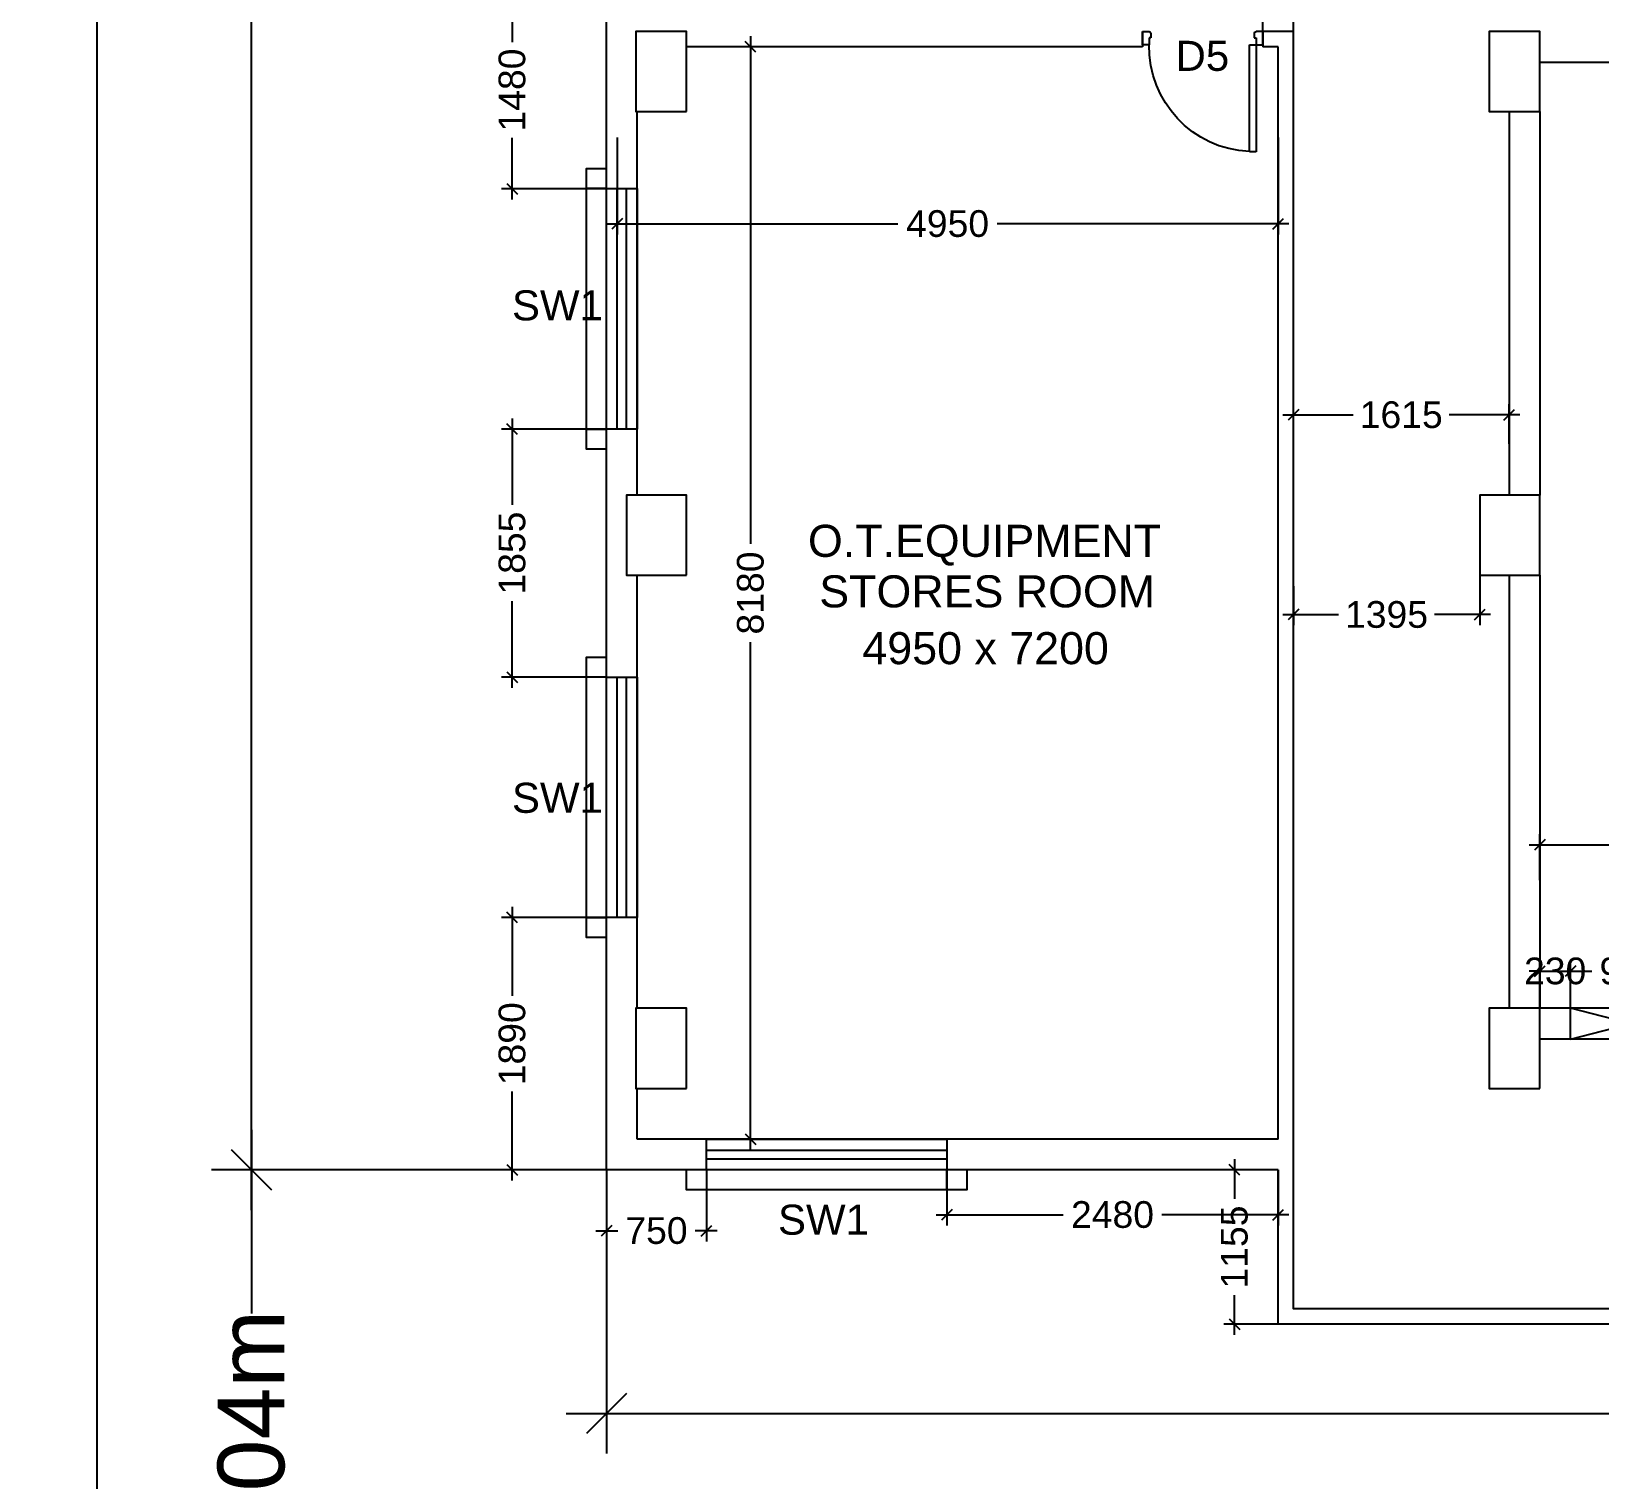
# Model space of a CAD drawing. Extents: x 7897917 to 8423973, y -6487334 to -6173396.
# Drawn here: x 7914618 to 7926362, y -6416714 to -6405870 of the extents above; entities that cross this region are included whole.
import ezdxf
from ezdxf.enums import TextEntityAlignment as Align

# ---------------------------------------------------------------- set-up
doc = ezdxf.new("R2010")
doc.units = 0
doc.header["$LTSCALE"] = 600
doc.header["$MEASUREMENT"] = 0
doc.header["$PDMODE"] = 35
doc.linetypes.add('DASHED', pattern=[0.75, 0.5, -0.25])
doc.layers.get('0').update_dxf_attribs({"linetype": 'CONTINUOUS'})
doc.layers.get('Defpoints').update_dxf_attribs({"linetype": 'CONTINUOUS'})
for name, color, linetype in [('chajja', 7, 'CONTINUOUS'), ('DIM', 8, 'CONTINUOUS'), ('DIM-TEXT', 8, 'CONTINUOUS'), ('DOOR', 32, 'CONTINUOUS'), ('Ele Proje.', 7, 'CONTINUOUS'), ('joinery', 7, 'CONTINUOUS'), ('LA-column', 3, 'CONTINUOUS'), ('Room Dim', 1, 'CONTINUOUS'), ('TEXT', 6, 'CONTINUOUS'), ('Walls', 7, 'CONTINUOUS'), ('WIN', 151, 'CONTINUOUS'), ('Window', 4, 'CONTINUOUS'), ('Working Dim', 5, 'CONTINUOUS')]:
    doc.layers.add(name, color=color, linetype=linetype)
doc.styles.add('ari', font='arial.ttf')
doc.styles.add('ARIAL', font='arial.ttf')
doc.styles.add('RT', font='romant.shx')
doc.styles.get("Standard").update_dxf_attribs({"font": 'romans.shx'})
doc.dimstyles.new('int. dim', dxfattribs={"dimtxt": 450, "dimasz": 80, "dimexe": 80, "dimexo": 0, "dimgap": 70, "dimtad": 0, "dimdec": 0, "dimzin": 12, "dimdsep": 46, "dimtxsty": 'ari', "dimblk": 'OBLIQUE', "dimcen": 2, "dimdle": 80, "dimclrd": 256, "dimclre": 256, "dimclrt": 6, "dimadec": 0, "dimazin": 0, "dimtfac": 1, "dimtdec": 0, "dimtix": 1, "dimtmove": 2, "dimatfit": 3, "dimfxl": 1, "dimtolj": 1, "dimtzin": 0, "dimlwd": -1, "dimlwe": -1, "dimarcsym": 0})
doc.dimstyles.new('STANDARD$0', dxfattribs={"dimscale": 0, "dimtxt": 150, "dimasz": 125, "dimexe": 0.75, "dimexo": 1, "dimgap": 25, "dimtad": 1, "dimdec": 0, "dimdsep": 46, "dimtxsty": 'Standard', "dimblk1": 'DOT', "dimblk2": 'DOT', "dimsah": 1, "dimcen": 2.5, "dimclrd": 1, "dimclre": 1, "dimclrt": 3, "dimadec": 0, "dimazin": 0, "dimtfac": 1, "dimtdec": 0, "dimtmove": 0, "dimatfit": 3, "dimldrblk": 'DOT', "dimfxl": 1, "dimtolj": 1, "dimtzin": 0, "dimarcsym": 0})
doc.dimstyles.new('TEXT', dxfattribs={"dimscale": 0, "dimtxt": 600, "dimasz": 300, "dimexe": 300, "dimexo": 30, "dimgap": 50, "dimtad": 0, "dimdec": 0, "dimzin": 0, "dimdsep": 46, "dimtxsty": 'RT', "dimblk": 'OBLIQUE', "dimcen": 0.09, "dimdle": 300, "dimclrd": 256, "dimclre": 256, "dimclrt": 170, "dimadec": 0, "dimazin": 0, "dimtfac": 1, "dimtdec": 0, "dimtofl": 0, "dimtmove": 2, "dimatfit": 3, "dimfxl": 1, "dimfrac": 2, "dimtolj": 1, "dimtzin": 0, "dimlwd": -1, "dimlwe": -1, "dimarcsym": 0})

# ---------------------------------------------------------------- blocks, each defined once
blk = doc.blocks.new('1000')
at = {"layer": 'DOOR'}
for p, q in [((0, -100), (0, 0)), ((0, 0), (50, 0)), ((50, -100), (0, -100)), ((50, 0), (50, -2)), ((63, -49), (50, -49)), ((50, -49), (50, -100)), ((50, -100), (50, -901)), ((100, -100), (50, -100)), ((63, -13), (61, -13)), ((63, -13), (63, -49)), ((100, -901), (100, -100)), ((837, -13), (837, -49)), ((837, -13), (839, -13)), ((837, -49), (850, -49)), ((850, 0), (850, -2)), ((900, 0), (850, 0)), ((850, -49), (850, -100)), ((850, -100), (900, -100)), ((900, -100), (900, 0)), ((50, -901), (100, -901))]:
    blk.add_line(p, q, dxfattribs=at)
for centre, major_axis, start_param, end_param in [((50, -13), (-7.95, 7.95), 3.926991, 5.497787), ((850, -13), (7.95, 7.95), 0.785398, 2.356194)]:
    blk.add_ellipse(centre, major_axis=major_axis, ratio=1, start_param=start_param, end_param=end_param, dxfattribs=at)
at = {"layer": 'DOOR', "color": 145}
blk.add_ellipse((64, -115), major_axis=(-520, 590), ratio=1, start_param=2.464943, end_param=4.009476, dxfattribs=at)
blk = doc.blocks.new('_Oblique')
at = {"color": 0, "linetype": 'ByBlock', "lineweight": -2}
blk.add_line((-0.5, -0.5), (0.5, 0.5), dxfattribs=at)
blk = doc.blocks.new('*D248')
at = {"layer": 'Defpoints', "color": 0, "transparency": 16777216}
for p in [(7918774, -6337015, 5), (7915110, -6454874), (7918924, -6454874, 5)]:
    blk.add_point(p, dxfattribs=at)
at = {"layer": 'DIM', "color": 8, "transparency": 16777216}
for p, q in [((7915110, -6336715), (7915110, -6393996)), ((7918774, -6337015), (7914810, -6337015)), ((7915110, -6455174), (7915110, -6397894)), ((7918924, -6454874), (7914810, -6454874))]:
    blk.add_line(p, q, dxfattribs=at)
at = {"layer": 'DIM', "color": 8, "transparency": 16777216, "xscale": 300, "yscale": 300, "zscale": 300}
for p, rotation in [((7915110, -6337015), 90), ((7915110, -6454874), 270)]:
    blk.add_blockref('_Oblique', p, dxfattribs=dict(at, rotation=rotation))
at = {"layer": 'DIM', "color": 7, "transparency": 16777216, "insert": (7915110, -6395945), "char_height": 750, "attachment_point": 5, "rotation": 90, "style": 'ari'}
blk.add_mtext('\\A1;117.86m', dxfattribs=at)
blk = doc.blocks.new('*D267')
at = {"layer": 'Defpoints', "color": 0, "transparency": 16777216}
for p in [(7916266, -6377955), (7918774, -6377955, 3), (7918774, -6414395, 3)]:
    blk.add_point(p, dxfattribs=at)
at = {"layer": 'DIM', "color": 8, "transparency": 16777216}
for p, q in [((7916266, -6377655), (7916266, -6394482)), ((7918774, -6377955), (7915966, -6377955)), ((7916266, -6414695), (7916266, -6397867)), ((7918774, -6414395), (7915966, -6414395))]:
    blk.add_line(p, q, dxfattribs=at)
at = {"layer": 'DIM', "color": 8, "transparency": 16777216, "xscale": 300, "yscale": 300, "zscale": 300}
for p, rotation in [((7916266, -6377955), 90), ((7916266, -6414395), 270)]:
    blk.add_blockref('_Oblique', p, dxfattribs=dict(at, rotation=rotation))
at = {"layer": 'DIM', "color": 7, "transparency": 16777216, "insert": (7916266, -6396175), "char_height": 750, "attachment_point": 5, "rotation": 90, "style": 'ari'}
blk.add_mtext('\\A1;36.44m', dxfattribs=at)
blk = doc.blocks.new('*D269')
at = {"layer": 'Defpoints', "color": 0, "transparency": 16777216}
for p in [(7916266, -6414395), (7917950, -6414395, 5), (7917800, -6418434, 3)]:
    blk.add_point(p, dxfattribs=at)
at = {"layer": 'DIM', "color": 8, "transparency": 16777216}
for p, q in [((7916266, -6414095), (7916266, -6415469)), ((7917950, -6414395), (7915966, -6414395)), ((7916266, -6418734), (7916266, -6417359)), ((7917800, -6418434), (7915966, -6418434))]:
    blk.add_line(p, q, dxfattribs=at)
at = {"layer": 'DIM', "color": 8, "transparency": 16777216, "xscale": 300, "yscale": 300, "zscale": 300}
for p, rotation in [((7916266, -6414395), 90), ((7916266, -6418434), 270)]:
    blk.add_blockref('_Oblique', p, dxfattribs=dict(at, rotation=rotation))
at = {"layer": 'DIM', "color": 7, "transparency": 16777216, "insert": (7916266, -6416414), "char_height": 500, "attachment_point": 5, "rotation": 90, "style": 'ari'}
blk.add_mtext('\\A1;4.04m', dxfattribs=at)
blk = doc.blocks.new('*D310')
at = {"layer": 'Defpoints', "color": 0, "transparency": 16777216}
for p in [(7918218, -6412505), (7918924, -6412505, -16), (7918924, -6414395)]:
    blk.add_point(p, dxfattribs=at)
at = {"layer": 'Working Dim', "transparency": 16777216}
for p, q in [((7918218, -6412425), (7918218, -6413091)), ((7918924, -6412505), (7918138, -6412505)), ((7918218, -6414475), (7918218, -6413808)), ((7918924, -6414395), (7918138, -6414395))]:
    blk.add_line(p, q, dxfattribs=at)
at = {"layer": 'Working Dim', "transparency": 16777216, "xscale": 80, "yscale": 80, "zscale": 80}
for p, rotation in [((7918218, -6412505), 90), ((7918218, -6414395), 270)]:
    blk.add_blockref('_Oblique', p, dxfattribs=dict(at, rotation=rotation))
at = {"layer": 'Working Dim', "color": 6, "transparency": 16777216, "insert": (7918218, -6413450), "char_height": 200, "attachment_point": 5, "rotation": 90, "style": 'ari'}
blk.add_mtext('\\A1;1890', dxfattribs=at)
blk = doc.blocks.new('*D311')
at = {"layer": 'Defpoints', "color": 0, "transparency": 16777216}
for p in [(7918218, -6408849), (7918924, -6408849, -16), (7918924, -6410704, -16)]:
    blk.add_point(p, dxfattribs=at)
at = {"layer": 'Working Dim', "transparency": 16777216}
for p, q in [((7918218, -6408769), (7918218, -6409416)), ((7918924, -6408849), (7918138, -6408849)), ((7918218, -6410784), (7918218, -6410136)), ((7918924, -6410704), (7918138, -6410704))]:
    blk.add_line(p, q, dxfattribs=at)
at = {"layer": 'Working Dim', "transparency": 16777216, "xscale": 80, "yscale": 80, "zscale": 80}
for p, rotation in [((7918218, -6408849), 90), ((7918218, -6410704), 270)]:
    blk.add_blockref('_Oblique', p, dxfattribs=dict(at, rotation=rotation))
at = {"layer": 'Working Dim', "color": 6, "transparency": 16777216, "insert": (7918218, -6409776), "char_height": 200, "attachment_point": 5, "rotation": 90, "style": 'ari'}
blk.add_mtext('\\A1;1855', dxfattribs=at)
blk = doc.blocks.new('*D312')
at = {"layer": 'Defpoints', "color": 0, "transparency": 16777216}
for p in [(7918218, -6405569), (7918924, -6405569, -20), (7918924, -6407049, -16)]:
    blk.add_point(p, dxfattribs=at)
at = {"layer": 'Working Dim', "transparency": 16777216}
for p, q in [((7918218, -6405489), (7918218, -6405950)), ((7918924, -6405569), (7918138, -6405569)), ((7918218, -6407129), (7918218, -6406668)), ((7918924, -6407049), (7918138, -6407049))]:
    blk.add_line(p, q, dxfattribs=at)
at = {"layer": 'Working Dim', "transparency": 16777216, "xscale": 80, "yscale": 80, "zscale": 80}
for p, rotation in [((7918218, -6405569), 90), ((7918218, -6407049), 270)]:
    blk.add_blockref('_Oblique', p, dxfattribs=dict(at, rotation=rotation))
at = {"layer": 'Working Dim', "color": 6, "transparency": 16777216, "insert": (7918218, -6406309), "char_height": 200, "attachment_point": 5, "rotation": 90, "style": 'ari'}
blk.add_mtext('\\A1;1480', dxfattribs=at)
blk = doc.blocks.new('*D563')
at = {"layer": 'Defpoints', "color": 0, "transparency": 16777216}
for p in [(7919004, -6406664, -1), (7923954, -6406664, 7), (7923954, -6407310)]:
    blk.add_point(p, dxfattribs=at)
at = {"layer": 'Working Dim', "transparency": 16777216}
for p, q in [((7919004, -6406664), (7919004, -6407390)), ((7923954, -6406664), (7923954, -6407390)), ((7918924, -6407310), (7921107, -6407310)), ((7924034, -6407310), (7921851, -6407310))]:
    blk.add_line(p, q, dxfattribs=at)
at = {"layer": 'Working Dim', "transparency": 16777216, "xscale": 80, "yscale": 80, "zscale": 80, "rotation": 180}
blk.add_blockref('_Oblique', (7919004, -6407310), dxfattribs=at)
at = {"layer": 'Working Dim', "transparency": 16777216, "xscale": 80, "yscale": 80, "zscale": 80}
blk.add_blockref('_Oblique', (7923954, -6407310), dxfattribs=at)
at = {"layer": 'Working Dim', "color": 6, "transparency": 16777216, "insert": (7921479, -6407310), "char_height": 200, "attachment_point": 5, "style": 'ari'}
blk.add_mtext('\\A1;4950', dxfattribs=at)
blk = doc.blocks.new('*D564')
at = {"layer": 'Defpoints', "color": 0, "transparency": 16777216}
for p in [(7920212, -6405985, 7), (7920003, -6414165), (7920212, -6414165, 2)]:
    blk.add_point(p, dxfattribs=at)
at = {"layer": 'Working Dim', "transparency": 16777216}
for p, q in [((7920212, -6405985), (7919923, -6405985)), ((7920003, -6405905), (7920003, -6409706)), ((7920003, -6414245), (7920003, -6410443)), ((7920212, -6414165), (7919923, -6414165))]:
    blk.add_line(p, q, dxfattribs=at)
at = {"layer": 'Working Dim', "transparency": 16777216, "xscale": 80, "yscale": 80, "zscale": 80}
for p, rotation in [((7920003, -6405985), 90), ((7920003, -6414165), 270)]:
    blk.add_blockref('_Oblique', p, dxfattribs=dict(at, rotation=rotation))
at = {"layer": 'Working Dim', "color": 6, "transparency": 16777216, "insert": (7920003, -6410075), "char_height": 200, "attachment_point": 5, "rotation": 90, "style": 'ari'}
blk.add_mtext('\\A1;8180', dxfattribs=at)
blk = doc.blocks.new('*D567')
at = {"layer": 'Defpoints', "color": 0, "transparency": 16777216}
for p in [(7923839, -6405590), (7923839, -6405870, 7), (7924069, -6405870, 7)]:
    blk.add_point(p, dxfattribs=at)
at = {"layer": 'Working Dim', "transparency": 16777216}
for p, q in [((7923839, -6405870), (7923839, -6405510)), ((7924069, -6405870), (7924069, -6405510)), ((7923839, -6405590), (7923759, -6405590)), ((7924069, -6405590), (7923839, -6405590)), ((7924069, -6405590), (7924149, -6405590))]:
    blk.add_line(p, q, dxfattribs=at)
at = {"layer": 'Working Dim', "transparency": 16777216, "xscale": 80, "yscale": 80, "zscale": 80}
blk.add_blockref('_Oblique', (7923839, -6405590), dxfattribs=at)
at = {"layer": 'Working Dim', "transparency": 16777216, "xscale": 80, "yscale": 80, "zscale": 80, "rotation": 180}
blk.add_blockref('_Oblique', (7924069, -6405590), dxfattribs=at)
at = {"layer": 'Working Dim', "color": 6, "transparency": 16777216, "insert": (7923954, -6405590), "char_height": 200, "attachment_point": 5, "style": 'ari'}
blk.add_mtext('\\A1;230', dxfattribs=at)
blk = doc.blocks.new('*D762')
at = {"layer": 'Defpoints', "color": 0, "transparency": 16777216}
for p in [(7918924, -6414395, -18), (7919674, -6414395), (7919674, -6414850)]:
    blk.add_point(p, dxfattribs=at)
at = {"layer": 'Working Dim', "transparency": 16777216}
for p, q in [((7918924, -6414395), (7918924, -6414930)), ((7919674, -6414395), (7919674, -6414930)), ((7918844, -6414850), (7919009, -6414850)), ((7919754, -6414850), (7919589, -6414850))]:
    blk.add_line(p, q, dxfattribs=at)
at = {"layer": 'Working Dim', "transparency": 16777216, "xscale": 80, "yscale": 80, "zscale": 80, "rotation": 180}
blk.add_blockref('_Oblique', (7918924, -6414850), dxfattribs=at)
at = {"layer": 'Working Dim', "transparency": 16777216, "xscale": 80, "yscale": 80, "zscale": 80}
blk.add_blockref('_Oblique', (7919674, -6414850), dxfattribs=at)
at = {"layer": 'Working Dim', "color": 6, "transparency": 16777216, "insert": (7919299, -6414850), "char_height": 200, "attachment_point": 5, "style": 'ari'}
blk.add_mtext('\\A1;750', dxfattribs=at)
blk = doc.blocks.new('*D763')
at = {"layer": 'Defpoints', "color": 0, "transparency": 16777216}
for p in [(7921474, -6414395), (7923954, -6414395), (7923954, -6414730)]:
    blk.add_point(p, dxfattribs=at)
at = {"layer": 'Working Dim', "transparency": 16777216}
for p, q in [((7921474, -6414395), (7921474, -6414810)), ((7923954, -6414395), (7923954, -6414810)), ((7921394, -6414730), (7922344, -6414730)), ((7924034, -6414730), (7923084, -6414730))]:
    blk.add_line(p, q, dxfattribs=at)
at = {"layer": 'Working Dim', "transparency": 16777216, "xscale": 80, "yscale": 80, "zscale": 80, "rotation": 180}
blk.add_blockref('_Oblique', (7921474, -6414730), dxfattribs=at)
at = {"layer": 'Working Dim', "transparency": 16777216, "xscale": 80, "yscale": 80, "zscale": 80}
blk.add_blockref('_Oblique', (7923954, -6414730), dxfattribs=at)
at = {"layer": 'Working Dim', "color": 6, "transparency": 16777216, "insert": (7922714, -6414730), "char_height": 200, "attachment_point": 5, "style": 'ari'}
blk.add_mtext('\\A1;2480', dxfattribs=at)
blk = doc.blocks.new('*D764')
at = {"layer": 'Defpoints', "color": 0, "transparency": 16777216}
for p in [(7923954, -6414395), (7923627, -6415550), (7923954, -6415550)]:
    blk.add_point(p, dxfattribs=at)
at = {"layer": 'Working Dim', "transparency": 16777216}
for p, q in [((7923627, -6414315), (7923627, -6414612)), ((7923954, -6414395), (7923547, -6414395)), ((7923627, -6415630), (7923627, -6415332)), ((7923954, -6415550), (7923547, -6415550))]:
    blk.add_line(p, q, dxfattribs=at)
at = {"layer": 'Working Dim', "transparency": 16777216, "xscale": 80, "yscale": 80, "zscale": 80}
for p, rotation in [((7923627, -6414395), 90), ((7923627, -6415550), 270)]:
    blk.add_blockref('_Oblique', p, dxfattribs=dict(at, rotation=rotation))
at = {"layer": 'Working Dim', "color": 6, "transparency": 16777216, "insert": (7923627, -6414972), "char_height": 200, "attachment_point": 5, "rotation": 90, "style": 'ari'}
blk.add_mtext('\\A1;1155', dxfattribs=at)
blk = doc.blocks.new('*D880')
at = {"layer": 'Defpoints', "color": 0, "transparency": 16777216}
for p in [(7916266, -6377955), (7918774, -6377955, 18), (7918924, -6414395, 3)]:
    blk.add_point(p, dxfattribs=at)
at = {"layer": 'DIM', "color": 8, "transparency": 16777216}
for p, q in [((7916266, -6377655), (7916266, -6394482)), ((7918774, -6377955), (7915966, -6377955)), ((7916266, -6414695), (7916266, -6397867)), ((7918924, -6414395), (7915966, -6414395))]:
    blk.add_line(p, q, dxfattribs=at)
at = {"layer": 'DIM', "color": 8, "transparency": 16777216, "xscale": 300, "yscale": 300, "zscale": 300}
for p, rotation in [((7916266, -6377955), 90), ((7916266, -6414395), 270)]:
    blk.add_blockref('_Oblique', p, dxfattribs=dict(at, rotation=rotation))
at = {"layer": 'DIM', "color": 7, "transparency": 16777216, "insert": (7916266, -6396175), "char_height": 750, "attachment_point": 5, "rotation": 90, "style": 'ari'}
blk.add_mtext('\\A1;36.44m', dxfattribs=at)
blk = doc.blocks.new('*D963')
at = {"layer": 'Defpoints', "color": 0, "transparency": 16777216}
for p in [(7925684, -6408741), (7924069, -6408958), (7925684, -6408958)]:
    blk.add_point(p, dxfattribs=at)
at = {"layer": 'Working Dim', "transparency": 16777216}
for p, q in [((7924069, -6408958), (7924069, -6408661)), ((7925684, -6408958), (7925684, -6408661)), ((7923989, -6408741), (7924517, -6408741)), ((7925764, -6408741), (7925236, -6408741))]:
    blk.add_line(p, q, dxfattribs=at)
at = {"layer": 'Working Dim', "transparency": 16777216, "xscale": 80, "yscale": 80, "zscale": 80, "rotation": 180}
blk.add_blockref('_Oblique', (7924069, -6408741), dxfattribs=at)
at = {"layer": 'Working Dim', "transparency": 16777216, "xscale": 80, "yscale": 80, "zscale": 80}
blk.add_blockref('_Oblique', (7925684, -6408741), dxfattribs=at)
at = {"layer": 'Working Dim', "color": 6, "transparency": 16777216, "insert": (7924876, -6408741), "char_height": 200, "attachment_point": 5, "style": 'ari'}
blk.add_mtext('\\A1;1615', dxfattribs=at)
blk = doc.blocks.new('*D964')
at = {"layer": 'Defpoints', "color": 0, "transparency": 16777216}
for p in [(7925464, -6409942, 4), (7924069, -6410025), (7924069, -6410237)]:
    blk.add_point(p, dxfattribs=at)
at = {"layer": 'Working Dim', "transparency": 16777216}
for p, q in [((7925464, -6409942), (7925464, -6410317)), ((7924069, -6410025), (7924069, -6410317)), ((7923989, -6410237), (7924407, -6410237)), ((7925544, -6410237), (7925126, -6410237))]:
    blk.add_line(p, q, dxfattribs=at)
at = {"layer": 'Working Dim', "transparency": 16777216, "xscale": 80, "yscale": 80, "zscale": 80, "rotation": 180}
blk.add_blockref('_Oblique', (7924069, -6410237), dxfattribs=at)
at = {"layer": 'Working Dim', "transparency": 16777216, "xscale": 80, "yscale": 80, "zscale": 80}
blk.add_blockref('_Oblique', (7925464, -6410237), dxfattribs=at)
at = {"layer": 'Working Dim', "color": 6, "transparency": 16777216, "insert": (7924766, -6410237), "char_height": 200, "attachment_point": 5, "style": 'ari'}
blk.add_mtext('\\A1;1395', dxfattribs=at)
blk = doc.blocks.new('*D1484')
at = {"layer": 'Defpoints', "color": 0, "transparency": 16777216}
for p in [(7932884, -6411960), (7925914, -6412224), (7932884, -6412224)]:
    blk.add_point(p, dxfattribs=at)
at = {"layer": 'Working Dim', "transparency": 16777216}
for p, q in [((7925914, -6412224), (7925914, -6411880)), ((7932884, -6412224), (7932884, -6411880)), ((7925834, -6411960), (7929030, -6411960)), ((7932964, -6411960), (7929768, -6411960))]:
    blk.add_line(p, q, dxfattribs=at)
at = {"layer": 'Working Dim', "transparency": 16777216, "xscale": 80, "yscale": 80, "zscale": 80, "rotation": 180}
blk.add_blockref('_Oblique', (7925914, -6411960), dxfattribs=at)
at = {"layer": 'Working Dim', "transparency": 16777216, "xscale": 80, "yscale": 80, "zscale": 80}
blk.add_blockref('_Oblique', (7932884, -6411960), dxfattribs=at)
at = {"layer": 'Working Dim', "color": 6, "transparency": 16777216, "insert": (7929399, -6411960), "char_height": 200, "attachment_point": 5, "style": 'ari'}
blk.add_mtext('\\A1;6970', dxfattribs=at)
blk = doc.blocks.new('A$C6C0004E6')
at = {"layer": 'DOOR', "color": 161, "linetype": 'Continuous'}
for p, q in [((-900, 0), (-900, 230)), ((0, 0), (0, 230))]:
    blk.add_line(p, q, dxfattribs=at)
at = {"layer": 'DOOR', "color": 161, "linetype": 'DASHED', "ltscale": 500}
for p, q in [((-900, 0), (0, 230)), ((0, 0), (-900, 230))]:
    blk.add_line(p, q, dxfattribs=at)
blk = doc.blocks.new('*D1591')
at = {"layer": 'Defpoints', "color": 0, "transparency": 16777216}
for p in [(7926144, -6412906), (7925914, -6413185), (7926144, -6413185)]:
    blk.add_point(p, dxfattribs=at)
at = {"layer": 'Working Dim', "transparency": 16777216}
for p, q in [((7925914, -6412906), (7925834, -6412906)), ((7925914, -6413185), (7925914, -6412826)), ((7925914, -6412906), (7926144, -6412906)), ((7926144, -6413185), (7926144, -6412826)), ((7926144, -6412906), (7926224, -6412906))]:
    blk.add_line(p, q, dxfattribs=at)
at = {"layer": 'Working Dim', "transparency": 16777216, "xscale": 80, "yscale": 80, "zscale": 80}
blk.add_blockref('_Oblique', (7925914, -6412906), dxfattribs=at)
at = {"layer": 'Working Dim', "transparency": 16777216, "xscale": 80, "yscale": 80, "zscale": 80, "rotation": 180}
blk.add_blockref('_Oblique', (7926144, -6412906), dxfattribs=at)
at = {"layer": 'Working Dim', "color": 6, "transparency": 16777216, "insert": (7926029, -6412906), "char_height": 200, "attachment_point": 5, "style": 'ari'}
blk.add_mtext('\\A1;230', dxfattribs=at)
blk = doc.blocks.new('*D1592')
at = {"layer": 'Defpoints', "color": 0, "transparency": 16777216}
for p in [(7927044, -6412906), (7926144, -6413185), (7927044, -6413185)]:
    blk.add_point(p, dxfattribs=at)
at = {"layer": 'Working Dim', "transparency": 16777216}
for p, q in [((7926064, -6412906), (7926303, -6412906)), ((7926144, -6413185), (7926144, -6412826)), ((7927124, -6412906), (7926885, -6412906)), ((7927044, -6413185), (7927044, -6412826))]:
    blk.add_line(p, q, dxfattribs=at)
at = {"layer": 'Working Dim', "transparency": 16777216, "xscale": 80, "yscale": 80, "zscale": 80, "rotation": 180}
blk.add_blockref('_Oblique', (7926144, -6412906), dxfattribs=at)
at = {"layer": 'Working Dim', "transparency": 16777216, "xscale": 80, "yscale": 80, "zscale": 80}
blk.add_blockref('_Oblique', (7927044, -6412906), dxfattribs=at)
at = {"layer": 'Working Dim', "color": 6, "transparency": 16777216, "insert": (7926594, -6412906), "char_height": 200, "attachment_point": 5, "style": 'ari'}
blk.add_mtext('\\A1;900', dxfattribs=at)
blk = doc.blocks.new('*D1821')
at = {"layer": 'Defpoints', "color": 0, "linetype": 'Continuous', "transparency": 16777216}
for p in [(7959984, -6414245, -12), (7918924, -6414395, -14), (7959984, -6416219)]:
    blk.add_point(p, dxfattribs=at)
at = {"layer": 'DIM-TEXT', "transparency": 16777216}
for p, q in [((7959984, -6414245), (7959984, -6416519)), ((7918924, -6414395), (7918924, -6416519)), ((7918624, -6416219), (7933009, -6416219)), ((7960284, -6416219), (7945899, -6416219))]:
    blk.add_line(p, q, dxfattribs=at)
at = {"layer": 'DIM-TEXT', "linetype": 'Continuous', "transparency": 16777216, "xscale": 300, "yscale": 300, "zscale": 300, "rotation": 180}
blk.add_blockref('_Oblique', (7918924, -6416219), dxfattribs=at)
at = {"layer": 'DIM-TEXT', "linetype": 'Continuous', "transparency": 16777216, "xscale": 300, "yscale": 300, "zscale": 300}
blk.add_blockref('_Oblique', (7959984, -6416219), dxfattribs=at)
at = {"layer": 'DIM-TEXT', "color": 170, "linetype": 'Continuous', "transparency": 16777216, "insert": (7939454, -6416219), "char_height": 750, "attachment_point": 5, "style": 'ari'}
blk.add_mtext("\\A1;{\\H1.067x;O.T.COMPLEX ( 6 OT 's )}", dxfattribs=at)

msp = doc.modelspace()

# ---------------------------------------------------------------- linework, layer by layer
at = {"layer": 'chajja', "color": 8}
for p, q in [((7918773.907, -6408847.085, -17.794), (7918773.907, -6407047.085, -17.794)), ((7918773.907, -6412504.606, -17.794), (7918773.907, -6410704.606, -17.794)), ((7921473.907, -6414544.661), (7919673.907, -6414544.661))]:
    msp.add_line(p, q, dxfattribs=at)
at = {"layer": 'Ele Proje.', "elevation": -17.794}
for points in [[(7918923.907, -6407047.085), (7918773.907, -6407047.085), (7918773.907, -6406897.085), (7918923.907, -6406897.085)], [(7918923.907, -6408997.085), (7918773.907, -6408997.085), (7918773.907, -6408847.085), (7918923.907, -6408847.085)], [(7918923.907, -6410704.606), (7918773.907, -6410704.606), (7918773.907, -6410554.606), (7918923.907, -6410554.606)], [(7918923.907, -6412654.606), (7918773.907, -6412654.606), (7918773.907, -6412504.606), (7918923.907, -6412504.606)]]:
    msp.add_lwpolyline(points, dxfattribs=at)
at = {"layer": 'Ele Proje.'}
for points in [[(7919673.907, -6414394.662), (7919673.907, -6414544.661), (7919523.907, -6414544.661), (7919523.907, -6414394.662)], [(7921623.907, -6414394.662), (7921623.907, -6414544.661), (7921473.907, -6414544.661), (7921473.907, -6414394.662)]]:
    msp.add_lwpolyline(points, dxfattribs=at)
at = {"layer": 'LA-column', "color": 2}
for points in [[(7919523.907, -6406469.661), (7919523.907, -6405869.661), (7919143.907, -6405869.661), (7919143.907, -6406469.661)], [(7919523.907, -6413784.704), (7919523.907, -6413184.704), (7919143.907, -6413184.704), (7919143.907, -6413784.704)]]:
    msp.add_lwpolyline(points, close=True, dxfattribs=at)
for points, elevation in [([(7925914.042, -6406469.661), (7925914.042, -6405869.661), (7925534.042, -6405869.661), (7925534.042, -6406469.661)], 2.39), ([(7919523.907, -6409942.275), (7919523.907, -6409342.275), (7919073.907, -6409342.275), (7919073.907, -6409942.275)], 4.276), ([(7925914.042, -6409942.275), (7925914.042, -6409342.275), (7925464.042, -6409342.275), (7925464.042, -6409942.275)], 4.276), ([(7925914.043, -6413784.704), (7925914.043, -6413184.704), (7925534.043, -6413184.704), (7925534.043, -6413784.704)], 2.39)]:
    msp.add_lwpolyline(points, close=True, dxfattribs=dict(at, elevation=elevation))
at = {"layer": 'Walls'}
for p, q in [((7918923.907, -6414394.662, -17.794), (7918923.907, -6403469.569, -17.794)), ((7923953.907, -6414164.662), (7919153.907, -6414164.662)), ((7923953.907, -6414394.662), (7918923.907, -6414394.748))]:
    msp.add_line(p, q, dxfattribs=at)
at = {"layer": 'Walls', "linetype": 'Continuous'}
for p, q in [((7922938.907, -6405869.661), (7922938.907, -6405984.661)), ((7923838.907, -6405869.661), (7923838.907, -6405984.661)), ((7924068.907, -6405869.661), (7923838.907, -6405869.661)), ((7922938.907, -6405984.661), (7919523.907, -6405984.661)), ((7923953.907, -6405984.661), (7923838.907, -6405984.661)), ((7925684.042, -6406469.69), (7925684.042, -6409342.275, 4.276)), ((7925914.042, -6406469.689), (7925914.042, -6409342.275, 4.276)), ((7925684.042, -6409942.275, 4.276), (7925684.042, -6413184.645)), ((7925914.042, -6409942.275, 4.276), (7925914.042, -6413184.645)), ((7928913.958, -6413184.704), (7925913.956, -6413184.704)), ((7928913.958, -6413414.704), (7925913.956, -6413414.704))]:
    msp.add_line(p, q, dxfattribs=at)
at = {"layer": 'Walls'}
for points in [[(7959834.138, -6415434.714), (7924068.907, -6415434.714), (7924068.907, -6405869.661)], [(7923953.907, -6414164.662), (7923953.907, -6405984.661)], [(7925913.907, -6406099.472), (7928913.907, -6406099.472)], [(7959604.138, -6415549.714), (7923953.907, -6415549.714), (7923953.907, -6414394.662)]]:
    msp.add_lwpolyline(points, dxfattribs=at)
at = {"layer": 'Walls', "elevation": -17.794}
for points in [[(7919153.907, -6409344.652), (7919153.907, -6406469.561)], [(7919153.907, -6413184.604), (7919153.907, -6409944.652)], [(7919153.907, -6414164.598), (7919153.907, -6413784.604)]]:
    msp.add_lwpolyline(points, dxfattribs=at)
at = {"layer": 'WIN', "linetype": 'Continuous', "elevation": -17.794}
for points in [[(7918923.907, -6408847.085), (7918923.907, -6407047.085), (7919153.907, -6407047.085), (7919153.907, -6408847.085)], [(7919005.248, -6408847.085), (7919005.248, -6407047.085), (7919072.566, -6407047.085), (7919072.566, -6408847.085)], [(7918923.907, -6412504.606), (7918923.907, -6410704.606), (7919153.907, -6410704.606), (7919153.907, -6412504.606)], [(7919005.248, -6412504.606), (7919005.248, -6410704.606), (7919072.566, -6410704.606), (7919072.566, -6412504.606)]]:
    msp.add_lwpolyline(points, close=True, dxfattribs=at)
at = {"layer": 'WIN', "linetype": 'Continuous'}
for points in [[(7921473.907, -6414394.662), (7919673.907, -6414394.662), (7919673.907, -6414164.662), (7921473.907, -6414164.661)], [(7921473.907, -6414313.321), (7919673.907, -6414313.321), (7919673.907, -6414246.002), (7921473.907, -6414246.002)]]:
    msp.add_lwpolyline(points, close=True, dxfattribs=at)

# ---------------------------------------------------------------- block references
at = {"layer": 'DOOR', "linetype": 'Continuous', "xscale": -1, "rotation": 359.9999869799519}
msp.add_blockref('1000', (7923838.905, -6405869.661), dxfattribs=at)
at = {"layer": 'Window', "linetype": 'Continuous', "xscale": -1}
msp.add_blockref('A$C6C0004E6', (7926143.907, -6413414.651), dxfattribs=at)

# ---------------------------------------------------------------- texts
at = {"layer": 'joinery', "style": 'ari'}
for s, p in [('D5', (7923386.809, -6406165.296)), ('SW1', (7918557.404, -6408033.626, -17.794)), ('SW1', (7918557.404, -6411720.866, -17.794)), ('SW1', (7920549.753, -6414879.647))]:
    msp.add_text(s, height=225, dxfattribs=at).set_placement(p, align=Align.CENTER)
at = {"layer": 'Room Dim', "style": 'ARIAL'}
msp.add_text('4950 x 7200', height=240, dxfattribs=at).set_placement((7921763.889, -6410607.995), align=Align.CENTER)
at = {"layer": 'TEXT', "color": 7, "style": 'ARIAL'}
for s, p in [('O.T.EQUIPMENT', (7921755.725, -6409804.246)), ('STORES ROOM', (7921775.534, -6410182.595))]:
    msp.add_text(s, height=240, dxfattribs=at).set_placement(p, align=Align.CENTER)

# ---------------------------------------------------------------- dimensions: what is measured, and where the dimension line sits
at = {"layer": 'DIM'}
for base, p1, p2, angle, override, picture, middle in [((7915110.265, -6454873.885), (7918773.907, -6337015.366, 5.131), (7918923.82, -6454873.885, 5.131), 90, {"dimscale": 1, "dimtxt": 750, "dimasz": 300, "dimexe": 300, "dimexo": 0, "dimgap": 1, "dimtad": 0, "dimdec": 2, "dimlfac": 0.001, "dimzin": 0, "dimpost": 'm', "dimtxsty": 'ari', "dimblk1": 'Oblique', "dimblk2": 'Oblique', "dimcen": 0, "dimdle": 300, "dimclrd": 8, "dimclre": 8, "dimclrt": 7, "dimadec": 2, "dimtdec": 2, "dimtmove": 2, "dimfxl": 0.75, "dimfrac": 1, "dimlwd": 65535, "dimlwe": 65535}, '*D248', (7915110.265, -6395944.625)), ((7916265.787, -6377954.538, -2.749), (7918923.907, -6414394.742), (7918773.907, -6377954.538, 15.404), 270, {"dimscale": 1, "dimtxt": 750, "dimasz": 300, "dimexe": 300, "dimexo": 0, "dimgap": 1, "dimtad": 0, "dimdec": 2, "dimlfac": 0.001, "dimzin": 0, "dimpost": 'm', "dimtxsty": 'ari', "dimblk1": 'Oblique', "dimblk2": 'Oblique', "dimcen": 0, "dimdle": 300, "dimclrd": 8, "dimclre": 8, "dimclrt": 7, "dimadec": 2, "dimtdec": 2, "dimtmove": 2, "dimfxl": 0.75, "dimfrac": 1, "dimlwd": 65535, "dimlwe": 65535}, '*D880', (7916265.787, -6396174.64, -2.749)), ((7916265.874, -6377954.538, -2.749), (7918773.907, -6414394.662), (7918773.817, -6377954.538), 270, {"dimscale": 1, "dimtxt": 750, "dimasz": 300, "dimexe": 300, "dimexo": 0, "dimgap": 1, "dimtad": 0, "dimdec": 2, "dimlfac": 0.001, "dimzin": 0, "dimpost": 'm', "dimtxsty": 'ari', "dimblk1": 'Oblique', "dimblk2": 'Oblique', "dimcen": 0, "dimdle": 300, "dimclrd": 8, "dimclre": 8, "dimclrt": 7, "dimadec": 2, "dimtdec": 2, "dimtmove": 2, "dimfxl": 0.75, "dimfrac": 1, "dimlwd": 65535, "dimlwe": 65535}, '*D267', (7916265.874, -6396174.6, -2.749)), ((7916265.787, -6414394.742, -2.749), (7917800.037, -6418433.675, 0.003), (7917950.037, -6414394.742, 2.429), 270, {"dimscale": 1, "dimtxt": 500, "dimasz": 300, "dimexe": 300, "dimexo": 0, "dimgap": 1, "dimtad": 0, "dimdec": 2, "dimlfac": 0.001, "dimzin": 0, "dimpost": 'm', "dimtxsty": 'ari', "dimblk1": 'Oblique', "dimblk2": 'Oblique', "dimcen": 0, "dimdle": 300, "dimclrd": 8, "dimclre": 8, "dimclrt": 7, "dimadec": 2, "dimtdec": 2, "dimtmove": 2, "dimfxl": 0.75, "dimfrac": 1, "dimlwd": 65535, "dimlwe": 65535}, '*D269', (7916265.787, -6416414.208, -2.749))]:
    dim = msp.add_linear_dim(base=base, p1=p1, p2=p2, angle=angle, dimstyle='STANDARD$0', override=override, dxfattribs=at)
    dim.commit()
    dim.dimension.update_dxf_attribs({"geometry": picture, "text_midpoint": middle})
at = {"layer": 'DIM-TEXT', "linetype": 'Continuous'}
dim = msp.add_linear_dim(base=(7959983.785, -6416218.984, 11.758), p1=(7918923.735, -6414394.63, -2.39), p2=(7959983.785, -6414244.631, -0.107), text="{\\H1.067x;O.T.COMPLEX ( 6 OT 's )}", dimstyle='TEXT', override={"dimscale": 1, "dimtxt": 750, "dimexo": 0, "dimtxsty": 'ari'}, dxfattribs=at)
dim.commit()
dim.dimension.update_dxf_attribs({"geometry": '*D1821', "text_midpoint": (7939453.76, -6416218.984, 11.758)})
at = {"layer": 'Working Dim'}
for base, p1, p2, angle, picture, middle in [((7918218.348, -6405569.442, -2.39), (7918923.907, -6407049.085, -18.742), (7918923.907, -6405569.442, -22.786), 90, '*D312', (7918218.348, -6406309.263, -2.39)), ((7920002.772, -6414164.662), (7920212.415, -6405984.661, 7.223), (7920212.415, -6414164.662, 2.092), 270, '*D564', (7920002.772, -6410074.661)), ((7918218.348, -6408849.085, -2.39), (7918923.907, -6410703.606, -18.739), (7918923.907, -6408849.085, -18.742), 90, '*D311', (7918218.348, -6409776.345, -2.39)), ((7918218.348, -6412504.606, -2.39), (7918923.907, -6414394.598, -2.39), (7918923.907, -6412504.606, -18.742), 90, '*D310', (7918218.348, -6413449.602, -2.39)), ((7923626.675, -6415549.714), (7923953.907, -6414394.662), (7923953.907, -6415549.714), 270, '*D764', (7923626.675, -6414972.188))]:
    dim = msp.add_linear_dim(base=base, p1=p1, p2=p2, angle=angle, dimstyle='int. dim', override={"dimtxt": 200}, dxfattribs=at)
    dim.commit()
    dim.dimension.update_dxf_attribs({"geometry": picture, "text_midpoint": middle})
for base, p1, p2, override, picture, middle in [((7923838.907, -6405589.738), (7924068.907, -6405869.661, 7.223), (7923838.907, -6405869.661, 7.223), {"dimtxt": 200}, '*D567', (7923953.907, -6405589.738)), ((7923953.907, -6407309.729), (7919003.907, -6406664.032, -0.948), (7923953.907, -6406664.038, 6.754), {"dimtxt": 200}, '*D563', (7921478.907, -6407309.729)), ((7925684.042, -6408741.32), (7924068.907, -6408958.294), (7925684.042, -6408958.294), {"dimtxt": 200, "dimarcsym": 1}, '*D963', (7924876.475, -6408741.32)), ((7924068.907, -6410236.773), (7925464.042, -6409942.275, 4.276), (7924068.907, -6410024.671), {"dimtxt": 200, "dimarcsym": 1}, '*D964', (7924766.475, -6410236.773)), ((7932884.049, -6411959.931), (7925914.042, -6412223.854), (7932884.049, -6412223.854), {"dimtxt": 200}, '*D1484', (7929399.045, -6411959.931)), ((7926143.907, -6412905.667), (7925913.907, -6413184.671), (7926143.907, -6413184.651), {"dimtxt": 200, "dimarcsym": 1}, '*D1591', (7926028.907, -6412905.667)), ((7927043.907, -6412905.667), (7926143.907, -6413184.651), (7927043.907, -6413184.704), {"dimtxt": 200, "dimarcsym": 1}, '*D1592', (7926593.907, -6412905.667)), ((7919673.907, -6414850.147), (7918923.907, -6414394.748, -17.794), (7919673.907, -6414394.748), {"dimtxt": 200}, '*D762', (7919298.907, -6414850.147)), ((7923953.907, -6414729.94), (7921473.907, -6414394.662), (7923953.907, -6414394.662), {"dimtxt": 200}, '*D763', (7922713.907, -6414729.94))]:
    dim = msp.add_linear_dim(base=base, p1=p1, p2=p2, dimstyle='int. dim', override=override, dxfattribs=at)
    dim.commit()
    dim.dimension.update_dxf_attribs({"geometry": picture, "text_midpoint": middle})

doc.saveas('drawing.dxf')
